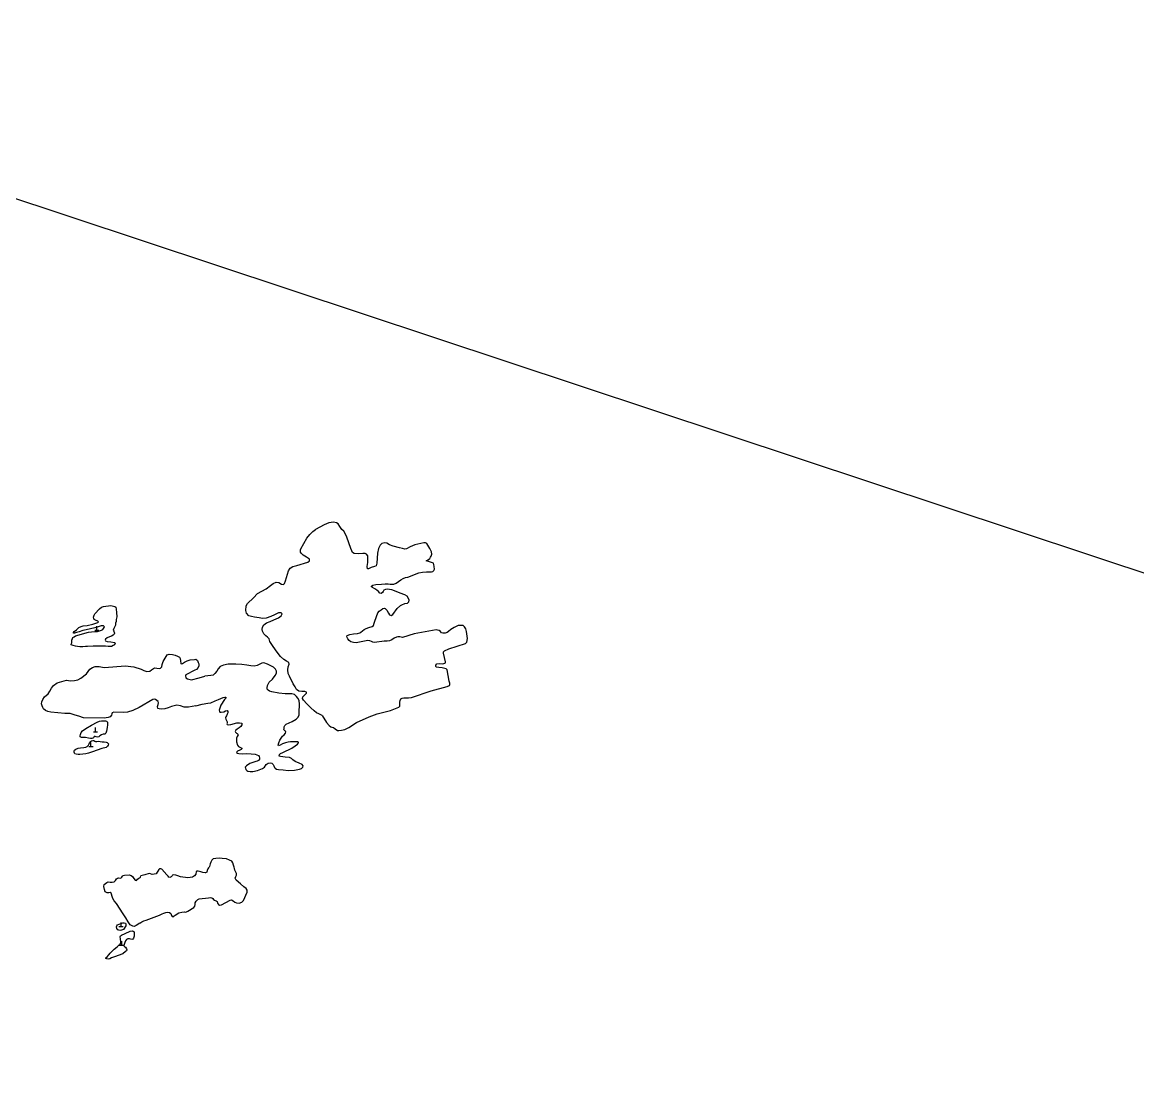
# Model space of a CAD drawing. Extents: x 404846 to 408477, y 3390929 to 3392894.
# Drawn here: x 407760 to 408026.5, y 3391817.5 to 3392071.1 of the extents above; entities that cross this region are included whole.
import ezdxf

# ---------------------------------------------------------------- set-up
doc = ezdxf.new("R2010")
doc.units = 0
doc.header["$LTSCALE"] = 0.5
doc.layers.get('0').update_dxf_attribs({"linetype": 'CONTINUOUS'})
doc.layers.add('SXSS', color=5, linetype='CONTINUOUS')
doc.layers.add('作业范围', color=7, linetype='CONTINUOUS')

# ---------------------------------------------------------------- blocks, each defined once
blk = doc.blocks.new('gc195')
for p, q in [((-1, 0), (1, 0)), ((0, 0), (0, 2))]:
    blk.add_line(p, q)
at = {"const_width": 0.3, "flags": 128}
for points in [[(1, 0), (-1, 0)], [(0, 0), (0, 2)]]:
    blk.add_lwpolyline(points, dxfattribs=at)

msp = doc.modelspace()

# ---------------------------------------------------------------- linework, layer by layer
at = {"layer": 'SXSS', "linetype": 'Continuous', "flags": 128}
for points, elevation in [([(407831.67, 3391905.461), (407831.493, 3391905.583), (407831.324, 3391905.659), (407830.86, 3391905.873), (407830.314, 3391906.137), (407829.794, 3391906.561), (407828.944, 3391907.328), (407827.98, 3391908.273), (407827.223, 3391909.108), (407826.987, 3391909.517), (407827.063, 3391909.927), (407827.631, 3391910.451), (407827.921, 3391910.772), (407827.972, 3391911.021), (407827.568, 3391911.193), (407826.825, 3391911.204), (407826.109, 3391911.304), (407825.553, 3391911.691), (407825.216, 3391912.324), (407824.782, 3391913.035), (407823.85, 3391914.839), (407823.558, 3391915.543), (407823.459, 3391916.404), (407823.55, 3391917.063), (407823.837, 3391917.769), (407823.696, 3391918.138), (407823.185, 3391918.475), (407822.542, 3391918.853), (407821.747, 3391919.567), (407820.954, 3391920.642), (407819.937, 3391921.93), (407819.194, 3391923.17), (407819.057, 3391923.79), (407818.642, 3391924.207), (407818.23, 3391924.514), (407817.726, 3391924.994), (407817.437, 3391925.589), (407817.359, 3391926.047), (407817.443, 3391926.563), (407817.766, 3391927.15), (407818.386, 3391927.647), (407819.231, 3391927.929), (407820.105, 3391928.311), (407821.271, 3391928.82), (407821.871, 3391929.25), (407822.13, 3391929.749), (407821.893, 3391930.038), (407821.272, 3391930.012), (407820.324, 3391929.508), (407819.407, 3391929.104), (407818.281, 3391928.727), (407817.421, 3391928.63), (407816.608, 3391928.807), (407815.543, 3391928.989), (407814.819, 3391929.104), (407814.158, 3391929.307), (407813.628, 3391929.94), (407813.425, 3391930.58), (407813.495, 3391931.643), (407813.851, 3391932.221), (407815.245, 3391933.6), (407816.244, 3391934.63), (407818.289, 3391935.773), (407819.327, 3391936.574), (407819.993, 3391936.984), (407820.705, 3391937.307), (407821.34, 3391937.256), (407821.984, 3391936.878), (407822.413, 3391936.746), (407822.678, 3391937.026), (407822.902, 3391937.643), (407823.678, 3391940.079), (407824.044, 3391940.69), (407824.677, 3391941.109), (407825.6, 3391941.295), (407828.231, 3391942.112), (407828.649, 3391942.417), (407828.627, 3391942.821), (407827.905, 3391943.296), (407827.106, 3391943.759), (407826.724, 3391944.166), (407826.507, 3391944.522), (407826.516, 3391945.025), (407826.596, 3391945.29), (407827.98, 3391947.828), (407828.698, 3391948.763), (407829.487, 3391949.46), (407830.106, 3391949.959)], 15.753), ([(407831.67, 3391905.461), (407832.71, 3391903.796), (407833.324, 3391903.066), (407833.78, 3391902.751), (407834.022, 3391902.674), (407834.402, 3391902.577), (407834.807, 3391902.253), (407835.322, 3391901.895), (407835.694, 3391901.849), (407836.277, 3391901.929), (407837.069, 3391902.137), (407838.018, 3391902.568), (407839.916, 3391903.772), (407842.884, 3391905.176), (407844.788, 3391905.829), (407847.997, 3391906.623), (407850.017, 3391907.482), (407850.211, 3391907.711), (407850.272, 3391908.128), (407850.25, 3391908.668), (407850.319, 3391909.034), (407850.467, 3391909.423), (407850.809, 3391909.581), (407851.173, 3391909.659), (407851.757, 3391909.667), (407852.304, 3391909.711), (407852.99, 3391909.807), (407857.741, 3391911.324), (407861.57, 3391912.382), (407862.071, 3391912.659), (407862.17, 3391912.894), (407862.167, 3391913.186), (407862.058, 3391913.681), (407861.527, 3391916.42), (407861.313, 3391916.585), (407860.947, 3391916.726), (407860.339, 3391916.871), (407859.534, 3391916.933), (407858.986, 3391917.035), (407858.809, 3391917.164), (407858.834, 3391917.471), (407859.086, 3391917.803), (407859.713, 3391917.87), (407860.546, 3391917.823), (407860.975, 3391917.952), (407861.112, 3391918.078), (407861.139, 3391918.312), (407860.638, 3391920.386), (407860.657, 3391920.671), (407860.931, 3391920.923), (407861.904, 3391921.389), (407865.942, 3391922.649), (407866.223, 3391922.996), (407866.373, 3391923.845), (407866.198, 3391925.573), (407865.994, 3391926.147), (407865.658, 3391926.69), (407865.347, 3391927.007), (407864.143, 3391926.953), (407863.235, 3391926.539), (407862.409, 3391926.002), (407861.852, 3391925.549), (407861.512, 3391925.318), (407861.053, 3391925.173), (407860.498, 3391925.18), (407860.22, 3391925.22), (407859.983, 3391925.537), (407859.607, 3391925.802), (407859.27, 3391925.885), (407858.882, 3391925.96), (407853.675, 3391924.975), (407850.891, 3391924.141), (407850.203, 3391924.263), (407849.758, 3391924.308), (407849.402, 3391924.179), (407848.872, 3391923.96), (407848.323, 3391923.529), (407847.735, 3391923.281), (407847.225, 3391923.201), (407846.525, 3391923.206), (407844.21, 3391922.925), (407843.756, 3391923.021), (407843.448, 3391923.192), (407843.075, 3391923.311), (407842.556, 3391923.355), (407841.778, 3391923.264), (407839.814, 3391922.872), (407839.186, 3391922.951), (407838.558, 3391923.103), (407838.11, 3391923.366), (407837.798, 3391923.829), (407837.552, 3391924.27), (407837.658, 3391924.599), (407838.26, 3391924.819), (407839.184, 3391924.985), (407840.13, 3391925.071), (407840.689, 3391925.232), (407840.942, 3391925.418), (407841.303, 3391925.715), (407841.693, 3391926.026), (407842.164, 3391926.288), (407842.832, 3391926.487), (407843.587, 3391926.731), (407843.934, 3391926.984), (407844.139, 3391927.548), (407844.279, 3391927.988), (407844.969, 3391929.996), (407845.292, 3391930.401), (407845.748, 3391930.692), (407846.203, 3391931.056), (407846.516, 3391931.126), (407846.714, 3391931.063), (407847.098, 3391930.675), (407847.515, 3391929.937), (407847.782, 3391929.561), (407848.201, 3391929.356), (407848.584, 3391929.573), (407849.622, 3391931.033), (407850.374, 3391931.764), (407850.7, 3391931.951), (407851.434, 3391932.202), (407852.074, 3391932.314), (407852.407, 3391932.596), (407852.503, 3391933.049), (407852.345, 3391933.463), (407851.959, 3391933.997), (407851.423, 3391934.289), (407850.33, 3391934.732), (407849.327, 3391935.075), (407848.3, 3391935.498), (407847.759, 3391935.622), (407847.219, 3391935.672), (407846.811, 3391935.608), (407846.449, 3391935.384), (407846.248, 3391935.133), (407846.055, 3391934.831), (407845.766, 3391934.609), (407845.488, 3391934.721), (407845.148, 3391935.096), (407844.736, 3391935.396), (407844.302, 3391935.703), (407843.678, 3391936.022), (407843.465, 3391936.187), (407843.448, 3391936.361), (407843.758, 3391936.65), (407844.5, 3391936.778), (407845.862, 3391936.877), (407846.766, 3391936.905), (407847.444, 3391936.908), (407847.963, 3391936.864), (407848.816, 3391936.884), (407849.338, 3391937.081), (407849.924, 3391937.476), (407850.444, 3391937.892), (407851.046, 3391938.185), (407851.627, 3391938.412), (407852.129, 3391938.544), (407854.786, 3391939.589), (407855.646, 3391939.703), (407856.638, 3391939.776), (407857.397, 3391939.802), (407857.768, 3391939.829), (407858.088, 3391939.921), (407858.386, 3391940.093), (407858.513, 3391940.416), (407858.454, 3391941.065), (407858.375, 3391941.574), (407858.269, 3391941.85), (407857.821, 3391942.04), (407857.045, 3391942.262), (407856.532, 3391942.401), (407856.648, 3391942.533), (407857.112, 3391942.774), (407857.408, 3391943.019), (407857.587, 3391943.277), (407857.707, 3391943.577), (407857.855, 3391944.039), (407857.775, 3391944.549), (407857.386, 3391945.374), (407856.96, 3391946.163), (407856.678, 3391946.567), (407856.347, 3391946.744), (407855.939, 3391946.753), (407855.248, 3391946.56), (407853.821, 3391946.262), (407852.682, 3391945.8), (407851.82, 3391945.299), (407851.434, 3391945.228), (407850.856, 3391945.387), (407850.183, 3391945.552), (407848.603, 3391945.908), (407847.731, 3391946.281), (407847.165, 3391946.63), (407846.653, 3391946.768), (407845.97, 3391946.597), (407845.56, 3391946.146), (407845.117, 3391945.367), (407844.865, 3391944.302), (407844.722, 3391941.862), (407844.548, 3391941.24), (407844.222, 3391941.053), (407843.379, 3391940.837), (407842.785, 3391940.493), (407842.479, 3391940.518), (407842.458, 3391941.057), (407842.562, 3391942.064), (407842.617, 3391942.991), (407842.551, 3391943.616), (407842.291, 3391944.013), (407841.961, 3391944.191), (407841.414, 3391944.219), (407840.467, 3391944.132), (407839.359, 3391944.218), (407838.941, 3391944.423), (407838.747, 3391944.799), (407838.558, 3391945.343), (407837.597, 3391948.105), (407837.19, 3391948.952), (407836.818, 3391949.499), (407836.405, 3391949.945), (407835.938, 3391950.601), (407835.478, 3391951.279), (407835.081, 3391951.549), (407834.373, 3391951.677), (407833.305, 3391951.508), (407832.124, 3391951.06), (407830.106, 3391949.959)], 15.893), ([(407770.214, 3391905.917), (407766.849, 3391906.288), (407766.147, 3391906.439), (407765.584, 3391906.643), (407765.127, 3391907.03), (407764.94, 3391907.356), (407764.76, 3391907.776), (407764.644, 3391908.248), (407764.748, 3391908.723), (407764.988, 3391909.324), (407765.323, 3391909.919), (407766.21, 3391910.653), (407766.661, 3391911.271), (407767.045, 3391912.019), (407767.486, 3391912.605), (407768.385, 3391913.261), (407770.618, 3391913.892), (407771.549, 3391913.741), (407772.488, 3391913.841), (407773.306, 3391914.016), (407774.067, 3391914.354), (407775.377, 3391915.388), (407776.182, 3391916.547), (407776.778, 3391916.937), (407777.475, 3391917.187), (407778.405, 3391917.145), (407779.621, 3391916.975), (407784.702, 3391917.316), (407785.972, 3391917.202), (407786.662, 3391917.091), (407788.408, 3391916.535), (407789.101, 3391916.205), (407789.804, 3391916.018), (407790.481, 3391916.092), (407790.893, 3391916.36), (407791.597, 3391916.862), (407792.199, 3391916.815), (407792.791, 3391916.735), (407793.086, 3391916.75), (407793.344, 3391917.104), (407793.479, 3391917.641), (407793.688, 3391918.409), (407794.63, 3391919.996), (407795.099, 3391920.101), (407795.909, 3391920.024), (407796.556, 3391919.891), (407797.161, 3391919.625), (407797.568, 3391919.423), (407797.758, 3391919.109), (407797.875, 3391918.563), (407797.916, 3391917.897), (407798.027, 3391917.789), (407798.32, 3391917.913), (407798.776, 3391918.204), (407799.461, 3391918.53), (407800.18, 3391918.736), (407801.163, 3391918.859), (407801.501, 3391918.896), (407801.91, 3391918.585), (407802.069, 3391918.171), (407802.205, 3391917.801), (407802.21, 3391917.364), (407802.063, 3391916.903), (407801.642, 3391916.493), (407801.251, 3391916.291), (407799.121, 3391915.191), (407799.037, 3391914.927), (407799.152, 3391914.492), (407799.473, 3391914.244), (407799.868, 3391914.118), (407800.449, 3391914.006), (407802.313, 3391914.501), (407803.621, 3391914.846)], 15.966), ([(407801.537, 3391907.745), (407802.982, 3391908.144), (407804.39, 3391908.434), (407805.118, 3391908.521), (407806.155, 3391908.946), (407806.944, 3391909.302), (407807.455, 3391909.559), (407808.024, 3391909.735), (407808.413, 3391909.863), (407808.67, 3391909.826), (407808.656, 3391909.644), (407808.355, 3391909.262), (407807.487, 3391907.898), (407807.212, 3391907.198), (407807.105, 3391906.777), (407807.121, 3391906.421), (407807.224, 3391906.286), (407807.568, 3391906.264), (407808.201, 3391906.379), (407808.565, 3391906.557), (407809.005, 3391906.649), (407809.174, 3391906.39), (407809.145, 3391906.09), (407809.004, 3391905.762), (407808.789, 3391905.394), (407808.634, 3391905.153), (407808.553, 3391904.889), (407808.635, 3391904.616), (407808.825, 3391904.29), (407808.952, 3391903.962), (407808.955, 3391903.631), (407808.917, 3391903.436), (407808.988, 3391903.332), (407809.339, 3391903.266), (407809.863, 3391903.319), (407811.324, 3391903.689), (407811.966, 3391903.699), (407812.447, 3391903.655), (407812.564, 3391903.495), (407812.508, 3391903.244), (407812.288, 3391902.857), (407811.841, 3391902.54), (407811.394, 3391902.223), (407811.07, 3391901.972), (407810.892, 3391901.655), (407810.94, 3391901.476), (407811.183, 3391901.257), (407811.366, 3391901.18), (407811.539, 3391901.003), (407811.599, 3391900.861), (407811.362, 3391900.418), (407811.272, 3391900.26), (407811.198, 3391900.015), (407811.19, 3391899.182), (407811.428, 3391898.397), (407811.718, 3391898.061), (407812.148, 3391897.846), (407812.514, 3391897.693), (407812.5, 3391897.512), (407812.343, 3391897.333), (407811.998, 3391897.15), (407811.448, 3391896.967), (407811.278, 3391896.813), (407811.248, 3391896.513), (407811.35, 3391896.441), (407811.782, 3391896.37), (407812.601, 3391896.284), (407813.697, 3391896.361), (407814.708, 3391896.337), (407815.671, 3391896.211), (407816.446, 3391895.912), (407816.645, 3391895.685), (407816.724, 3391895.332), (407816.683, 3391894.993), (407816.466, 3391894.688), (407816.177, 3391894.55), (407815.83, 3391894.492), (407814.421, 3391893.995), (407813.589, 3391893.424), (407813.321, 3391893.156), (407813.328, 3391892.906), (407813.463, 3391892.535), (407813.668, 3391892.328), (407813.909, 3391892.172), (407814.473, 3391892.061), (407815.108, 3391892.114), (407816.254, 3391892.361), (407817.445, 3391892.821), (407817.898, 3391893.157), (407818.306, 3391893.754), (407818.777, 3391894.084), (407819.236, 3391894.171), (407819.619, 3391894.074), (407819.963, 3391893.783), (407820.115, 3391893.468), (407820.326, 3391893.012), (407820.449, 3391892.871), (407820.735, 3391892.66), (407821.235, 3391892.522), (407822.329, 3391892.481), (407823.593, 3391892.301), (407825.072, 3391892.425), (407826.232, 3391892.647), (407826.762, 3391892.835), (407827.054, 3391893.117), (407827.157, 3391893.456), (407826.869, 3391893.73), (407826.182, 3391894.044), (407825.266, 3391894.489), (407824.677, 3391894.855), (407824.32, 3391895.171), (407823.87, 3391895.453), (407822.821, 3391895.527), (407821.721, 3391895.637), (407821.412, 3391895.773), (407821.496, 3391896.118), (407821.757, 3391896.368), (407822.292, 3391896.637), (407824.446, 3391897.689), (407825.266, 3391898.221), (407825.811, 3391898.59), (407826.058, 3391898.927), (407826.028, 3391899.101), (407825.846, 3391899.194), (407825.415, 3391899.186), (407824.743, 3391899.144), (407824.145, 3391899.142), (407823.535, 3391899.102), (407822.91, 3391898.943), (407822.232, 3391898.677), (407821.655, 3391898.338), (407821.258, 3391898.253), (407821.155, 3391898.388), (407821.291, 3391898.903), (407821.597, 3391899.572), (407822.227, 3391900.493), (407822.579, 3391900.839), (407822.892, 3391901.258), (407823.002, 3391901.554), (407822.929, 3391901.721), (407822.752, 3391901.816), (407822.624, 3391901.938), (407822.557, 3391902.124), (407822.575, 3391902.387), (407822.608, 3391902.768), (407822.746, 3391903.05), (407823.104, 3391903.36), (407824.544, 3391904.052), (407825.464, 3391904.574), (407825.834, 3391904.976), (407826.16, 3391905.577), (407826.195, 3391906.165), (407826.277, 3391908.201), (407826.211, 3391909.068), (407825.878, 3391909.602), (407825.555, 3391910.032), (407825.064, 3391910.45), (407824.413, 3391910.626), (407822.854, 3391910.615), (407821.299, 3391910.839), (407819.622, 3391911.137), (407819.084, 3391911.266), (407818.782, 3391911.49), (407818.557, 3391911.788), (407818.529, 3391912.1), (407818.623, 3391912.599), (407819.049, 3391913.407), (407819.804, 3391914.114), (407820.468, 3391914.993), (407820.801, 3391915.613), (407820.766, 3391916.093), (407820.513, 3391916.567), (407820.065, 3391916.993), (407819.423, 3391917.371), (407818.661, 3391917.713), (407817.756, 3391918.063), (407817.243, 3391917.971), (407816.125, 3391917.444), (407815.454, 3391917.253), (407814.654, 3391917.354), (407813.657, 3391917.515), (407812.474, 3391917.662), (407811.053, 3391917.737), (407809.252, 3391917.748), (407808.133, 3391917.513), (407807.302, 3391917.154), (407806.805, 3391916.585), (407806.512, 3391916.097), (407806.08, 3391915.507), (407805.643, 3391915.135), (407805.1, 3391915.013), (407803.621, 3391914.846)], 15.966), ([(407801.537, 3391907.745), (407799.713, 3391907.491), (407798.729, 3391907.478), (407797.84, 3391907.761), (407796.941, 3391907.902), (407796.33, 3391907.807), (407795.654, 3391907.623), (407794.87, 3391907.328), (407794.097, 3391907.066), (407793.267, 3391906.968), (407792.709, 3391907.037), (407792.39, 3391907.175), (407792.362, 3391907.655), (407792.465, 3391908.094), (407792.591, 3391908.489), (407792.478, 3391908.816), (407792.223, 3391909.042), (407791.893, 3391909.256), (407791.53, 3391909.372), (407791.257, 3391909.313), (407787.991, 3391907.379), (407786.415, 3391906.647), (407785.14, 3391906.292), (407784.3, 3391906.16), (407781.903, 3391906.27), (407781.512, 3391906.068), (407781.439, 3391905.838), (407781.334, 3391905.508), (407781.032, 3391905.133), (407780.542, 3391904.962), (407779.603, 3391904.862), (407774.692, 3391904.939), (407773.54, 3391905.307), (407772.64, 3391905.557), (407771.52, 3391905.914), (407770.214, 3391905.917)], 15.966), ([(407788.162, 3391855.843), (407788.566, 3391856.171), (407789.059, 3391856.37), (407789.671, 3391856.555), (407790.276, 3391856.782), (407792.844, 3391857.709), (407793.496, 3391858.025), (407793.896, 3391858.191), (407794.371, 3391858.397), (407794.812, 3391858.427), (407795.25, 3391858.376), (407795.53, 3391858.146), (407795.68, 3391857.689), (407795.868, 3391857.426), (407796.113, 3391857.351), (407796.338, 3391857.55), (407796.531, 3391857.78), (407797.42, 3391858.332), (407798.177, 3391858.452), (407798.716, 3391858.534), (407798.973, 3391858.497), (407799.309, 3391858.519), (407799.603, 3391858.676), (407801.031, 3391859.579), (407801.247, 3391859.884), (407801.348, 3391860.285), (407801.381, 3391860.666), (407801.57, 3391861.083), (407801.952, 3391861.46), (407802.307, 3391861.681), (407804.513, 3391861.894), (407804.916, 3391861.936), (407805.292, 3391861.883), (407805.551, 3391861.721), (407805.758, 3391861.452), (407805.978, 3391861.365), (407806.362, 3391861.206), (407806.561, 3391860.981), (407806.671, 3391860.597), (407806.88, 3391860.266), (407807.17, 3391860.137), (407807.671, 3391860.231), (407809.723, 3391861.293), (407810, 3391861.394), (407810.41, 3391861.186), (407810.83, 3391860.873), (407811.214, 3391860.715), (407811.889, 3391860.632), (407812.479, 3391860.884), (407812.88, 3391861.256), (407813.749, 3391863.235), (407813.735, 3391863.733), (407813.55, 3391864.14), (407812.997, 3391864.555), (407812.195, 3391865.232), (407811.155, 3391866.147), (407810.938, 3391866.584), (407811.028, 3391866.947), (407811.2, 3391867.293), (407811.182, 3391867.71), (407811.008, 3391868.155), (407810.849, 3391868.512), (407810.753, 3391868.871), (407810.631, 3391869.217), (407810.499, 3391869.731), (407810.38, 3391870.22), (407810.095, 3391870.636), (407809.583, 3391870.916), (407808.816, 3391871.171), (407807.812, 3391871.251), (407807.037, 3391871.344), (407806.309, 3391871.319), (407805.646, 3391871.171), (407805.361, 3391870.908), (407805.093, 3391870.434), (407804.937, 3391869.987), (407804.859, 3391869.661), (407804.797, 3391869.392), (407804.727, 3391869.228), (407804.562, 3391869.093), (407804.333, 3391868.813), (407804.219, 3391868.436), (407804.099, 3391868.04), (407803.842, 3391867.871), (407803.711, 3391867.849), (407803.21, 3391867.961), (407802.677, 3391868.103), (407802.055, 3391868.293), (407801.725, 3391868.291), (407801.553, 3391868.199), (407801.471, 3391867.524), (407801.219, 3391867.168), (407800.724, 3391866.825), (407800.154, 3391866.711), (407799.625, 3391866.666), (407797.8, 3391866.894), (407797.208, 3391867.115), (407796.741, 3391867.34), (407796.209, 3391867.42), (407795.937, 3391867.338), (407795.812, 3391867.129), (407795.611, 3391866.944), (407795.316, 3391866.786), (407795.022, 3391866.835), (407794.855, 3391867.03), (407794.582, 3391867.422), (407793.418, 3391868.745), (407793.179, 3391868.839), (407792.862, 3391868.812), (407792.68, 3391868.62), (407791.997, 3391867.593), (407791.544, 3391867.525), (407791.078, 3391867.482), (407790.663, 3391867.609), (407790.331, 3391867.669), (407789.292, 3391867.368), (407788.361, 3391867.149)], 16.309), ([(407788.162, 3391855.843), (407787.242, 3391855.248), (407786.779, 3391855.028), (407786.416, 3391855.139), (407785.786, 3391855.439), (407785.352, 3391856.148), (407784.803, 3391857.072), (407784.175, 3391858.092), (407782.575, 3391860.503), (407782.011, 3391861.179), (407781.64, 3391861.701), (407781.481, 3391862.206), (407781.364, 3391862.771), (407781.27, 3391863.016), (407781.032, 3391863.184), (407780.686, 3391863.073), (407780.294, 3391863.049), (407779.872, 3391863.322), (407779.697, 3391863.856), (407779.525, 3391864.557), (407779.628, 3391865.055), (407779.92, 3391865.302), (407780.211, 3391865.55), (407780.586, 3391865.676), (407781.075, 3391865.623), (407781.527, 3391865.605), (407782.003, 3391865.749), (407782.315, 3391866.062), (407782.545, 3391866.425), (407782.751, 3391866.626), (407783.033, 3391866.685), (407783.398, 3391866.621), (407783.652, 3391866.664), (407783.851, 3391866.844), (407783.962, 3391867.05), (407784.154, 3391867.208), (407784.465, 3391867.282), (407785.591, 3391867.347), (407786.075, 3391867.199), (407786.378, 3391867.01), (407786.718, 3391866.546), (407787.027, 3391866.139), (407787.291, 3391866.059), (407787.596, 3391866.35), (407787.916, 3391866.613), (407788.19, 3391866.722), (407788.303, 3391866.856), (407788.361, 3391867.149)], 16.309)]:
    msp.add_lwpolyline(points, dxfattribs=dict(at, elevation=elevation))
for points, elevation in [([(407776.98, 3391922.002), (407775.624, 3391921.998), (407775.151, 3391921.956), (407774.532, 3391921.911), (407773.825, 3391921.894), (407773.219, 3391921.966), (407772.766, 3391922.062), (407772.21, 3391922.215), (407771.734, 3391922.391), (407771.688, 3391922.551), (407771.874, 3391922.83), (407771.899, 3391923.137), (407771.88, 3391923.457), (407772, 3391923.831), (407772.142, 3391924.124), (407772.409, 3391924.281), (407772.793, 3391924.497), (407775.901, 3391925.37), (407776.592, 3391925.488), (407777.35, 3391925.513), (407777.998, 3391925.573), (407778.492, 3391925.681), (407778.95, 3391925.826), (407779.261, 3391926.041), (407779.44, 3391926.226), (407779.626, 3391926.505), (407779.711, 3391926.696), (407779.41, 3391926.889), (407778.878, 3391926.889), (407778.21, 3391926.69), (407777.346, 3391926.409), (407776.335, 3391926.199), (407775.318, 3391925.967), (407774.518, 3391925.81), (407773.669, 3391925.5), (407773.03, 3391925.317), (407772.53, 3391925.113), (407772.296, 3391925.139), (407772.25, 3391925.299), (407772.458, 3391925.571), (407772.979, 3391925.913), (407773.295, 3391926.224), (407773.583, 3391926.519), (407774.075, 3391926.774), (407774.577, 3391926.904), (407775.545, 3391926.983), (407776.911, 3391927.322), (407777.652, 3391927.521), (407778.117, 3391927.688), (407778.246, 3391927.864), (407778.076, 3391928.015), (407777.563, 3391928.227), (407777.248, 3391928.376), (407777.127, 3391928.68), (407777.072, 3391928.964), (407777.233, 3391929.469), (407777.368, 3391929.74), (407778.454, 3391930.942), (407778.973, 3391931.358), (407779.466, 3391931.539), (407780.005, 3391931.634), (407780.602, 3391931.686), (407781.104, 3391931.743), (407781.542, 3391931.676), (407782.157, 3391931.48), (407782.385, 3391931.36), (407782.456, 3391930.901), (407782.583, 3391930.087), (407782.604, 3391929.089), (407782.51, 3391928.417), (407782.436, 3391927.957), (407782.34, 3391927.504), (407782.28, 3391927.088), (407782.161, 3391926.714), (407781.883, 3391926.222), (407781.778, 3391925.893), (407781.934, 3391925.625), (407782.003, 3391925.386), (407782.064, 3391925.124), (407782.009, 3391924.876), (407781.743, 3391924.646), (407781.323, 3391924.393), (407780.902, 3391924.285), (407780.343, 3391924.052), (407779.954, 3391923.74), (407779.826, 3391923.491), (407779.886, 3391923.302), (407780.341, 3391923.133), (407781.209, 3391923.05), (407782.086, 3391922.916), (407782.197, 3391922.736), (407782.063, 3391922.391), (407781.731, 3391922.183), (407781.325, 3391921.973), (407780.976, 3391921.939), (407780.523, 3391921.962), (407779.939, 3391922.028), (407776.98, 3391922.002)], 15.966), ([(407775.169, 3391900.216), (407774.229, 3391900.225), (407773.995, 3391900.251), (407773.855, 3391900.344), (407773.845, 3391900.613), (407773.921, 3391900.928), (407774.097, 3391901.404), (407774.434, 3391901.78), (407775.236, 3391902.396), (407776.611, 3391903.143), (407777.907, 3391903.867), (407778.516, 3391904.108), (407778.996, 3391904.173), (407779.593, 3391904.225), (407779.944, 3391904.185), (407780.2, 3391904.08), (407780.364, 3391903.834), (407780.405, 3391903.506), (407780.365, 3391903.156), (407780.291, 3391902.696), (407780.24, 3391902.156), (407780.173, 3391901.718), (407780.032, 3391901.279), (407779.781, 3391901.02), (407779.358, 3391900.985), (407779.003, 3391900.857), (407778.597, 3391900.647), (407778.301, 3391900.403), (407777.975, 3391900.29), (407777.668, 3391900.388), (407777.455, 3391900.479), (407777.215, 3391900.411), (407777.065, 3391900.168), (407776.878, 3391900.034), (407776.645, 3391899.988), (407776.302, 3391899.976), (407775.827, 3391900.079), (407775.169, 3391900.216)], 15.966), ([(407779.074, 3391897.593), (407776.817, 3391896.812), (407775.83, 3391896.449), (407775.263, 3391896.34), (407774.477, 3391896.227), (407773.771, 3391896.138), (407773.392, 3391896.162), (407772.947, 3391896.207), (407772.588, 3391896.297), (407772.485, 3391896.427), (407772.43, 3391896.71), (407772.42, 3391896.907), (407772.548, 3391897.157), (407772.873, 3391897.416), (407773.358, 3391897.648), (407773.969, 3391897.744), (407774.712, 3391897.797), (407775.193, 3391897.862), (407775.547, 3391898.064), (407775.857, 3391898.352), (407776.035, 3391898.682), (407776.119, 3391898.946), (407776.219, 3391899.107), (407776.363, 3391899.255), (407776.602, 3391899.397), (407776.87, 3391899.48), (407777.104, 3391899.454), (407777.353, 3391899.327), (407777.573, 3391899.257), (407777.886, 3391899.253), (407778.243, 3391899.309), (407778.666, 3391899.271), (407779.098, 3391899.182), (407779.616, 3391899.138), (407780.112, 3391899.101), (407780.353, 3391899.024), (407780.575, 3391898.808), (407780.657, 3391898.685), (407780.581, 3391898.371), (407780.373, 3391898.098), (407780.114, 3391897.818), (407779.074, 3391897.593)], 15.966), ([(407784.06, 3391848.527), (407782.102, 3391847.778), (407781.381, 3391847.541), (407780.979, 3391847.326), (407780.545, 3391847.242), (407780.267, 3391847.279), (407780.003, 3391847.359), (407779.984, 3391847.533), (407780.304, 3391847.796), (407780.729, 3391848.244), (407781.016, 3391848.637), (407781.419, 3391849.091), (407781.98, 3391849.593), (407782.72, 3391850.209), (407783.133, 3391850.54), (407783.446, 3391850.781), (407783.577, 3391851.053), (407783.567, 3391851.417), (407783.492, 3391852.04), (407783.454, 3391852.629), (407783.53, 3391852.798), (407783.744, 3391852.949), (407784.648, 3391853.394), (407785.835, 3391853.898), (407786.364, 3391853.977), (407786.547, 3391853.946), (407786.749, 3391853.74), (407786.762, 3391853.231), (407786.761, 3391852.751), (407786.651, 3391852.232), (407786.454, 3391851.979), (407786.188, 3391851.892), (407785.66, 3391852.053), (407785.252, 3391852.057), (407784.972, 3391851.926), (407784.689, 3391851.628), (407784.511, 3391851.201), (407784.343, 3391850.724), (407784.306, 3391850.447), (407784.436, 3391850.239), (407784.673, 3391850.071), (407784.93, 3391849.728), (407785.002, 3391849.49), (407784.921, 3391849.226), (407784.716, 3391849.024), (407784.06, 3391848.527)], 16.309), ([(407784.236, 3391854.354), (407783.712, 3391854.122), (407783.451, 3391854.078), (407783.144, 3391854.151), (407782.867, 3391854.256), (407782.652, 3391854.569), (407782.58, 3391854.941), (407782.603, 3391855.222), (407782.772, 3391855.439), (407783.179, 3391855.624), (407783.617, 3391855.779), (407784.069, 3391855.909), (407784.418, 3391855.905), (407784.701, 3391855.819), (407784.819, 3391855.598), (407784.78, 3391855.198), (407784.236, 3391854.354)], 16.309)]:
    msp.add_lwpolyline(points, close=True, dxfattribs=dict(at, elevation=elevation))
at = {"layer": '作业范围'}
msp.add_lwpolyline([(408477.137, 3391790.398), (408067.337, 3390929.379), (404846.358, 3391888.38), (405152.269, 3392894.287)], close=True, dxfattribs=at)

# ---------------------------------------------------------------- block references
at = {"layer": 'SXSS', "linetype": 'Continuous', "xscale": 0.5, "yscale": 0.5}
for p in [(407777.837, 3391925.842), (407777.517, 3391901.585), (407776.456, 3391898.021), (407783.637, 3391855.019), (407783.801, 3391850.56)]:
    msp.add_blockref('gc195', p, dxfattribs=at)

doc.saveas('drawing.dxf')
